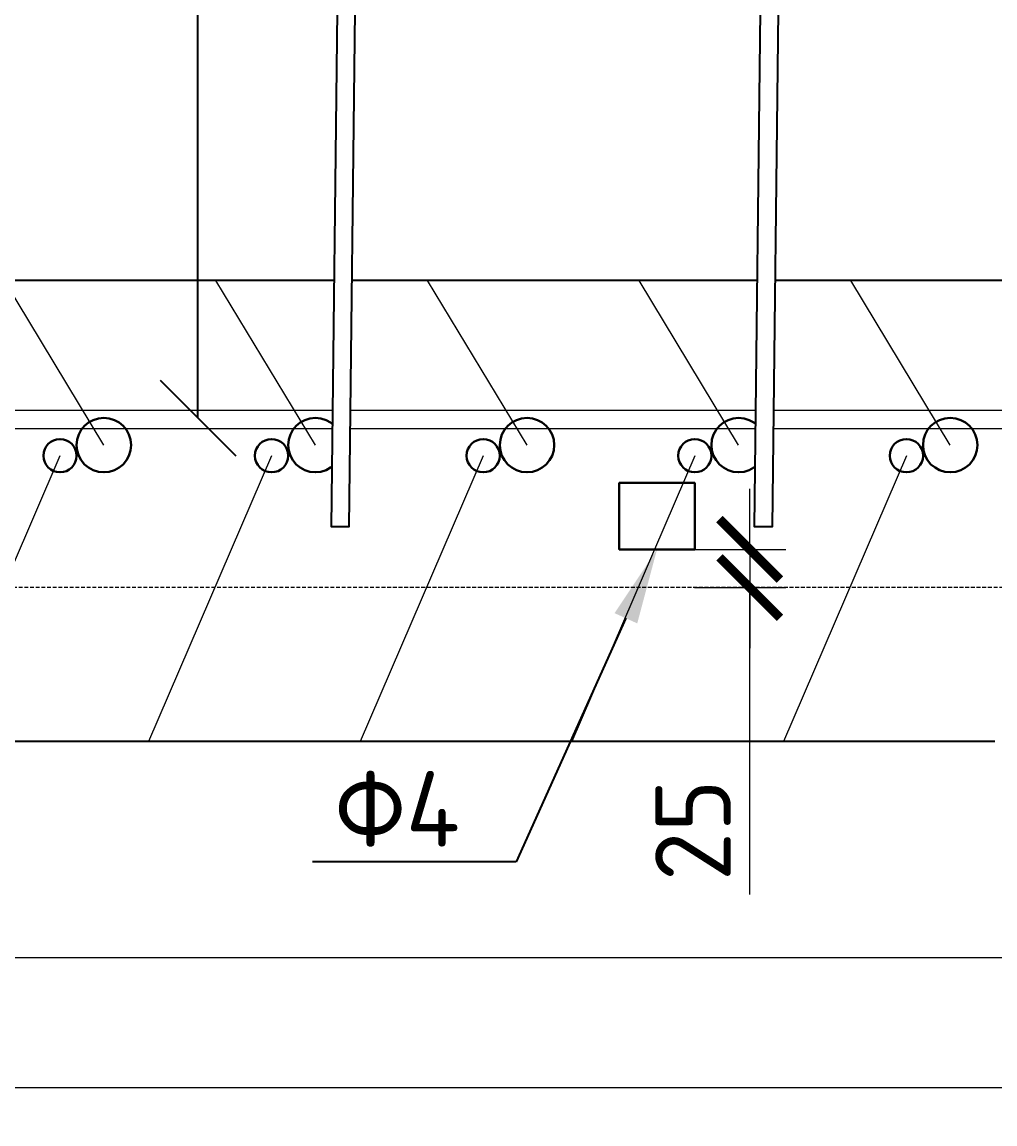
# Model space of a CAD drawing. Header units: millimetres. Extents: x -65574 to 111613, y -106550 to -50518.
# Drawn here: x 19927 to 20571, y -59299 to -58570 of the extents above; entities that cross this region are included whole.
import ezdxf
from ezdxf import colors
from ezdxf.entities.mleader import LeaderData, LeaderLine
from ezdxf.math import Vec2, Vec3

# ---------------------------------------------------------------- set-up
doc = ezdxf.new("R2010")
doc.units = ezdxf.units.MM
doc.linetypes.add('невидимая', pattern=[0.375, 0.25, -0.125])
doc.layers.get('Defpoints').update_dxf_attribs({"color": 6})
doc.styles.add('GOST-2.304_Type-B', font='GOST Common.ttf')
doc.dimstyles.new('УРСТ', dxfattribs={"dimtxt": 2.5, "dimasz": 2, "dimexe": 1.2, "dimexo": 1.5, "dimtad": 1, "dimdec": 0, "dimrnd": 1, "dimtxsty": 'GOST-2.304_Type-B', "dimblk": 'ARCHTICK', "dimcen": 2, "dimdle": 2, "dimazin": 3, "dimtfac": 1, "dimtdec": 0, "dimtmove": 1, "dimatfit": 0, "dimldrblk": 'NONE', "dimlwd": 15, "dimlwe": 15, "dimarcsym": 0})

# ---------------------------------------------------------------- blocks, each defined once
blk = doc.blocks.new('_ArchTick')
at = {"color": 0, "linetype": 'ByBlock', "const_width": 0.15}
blk.add_lwpolyline([(-0.5, -0.5), (0.5, 0.5)], dxfattribs=at)
blk = doc.blocks.new('*D335')
at = {"color": 0, "lineweight": 15, "transparency": 16777216}
for p, q in [((20408.47, -58918.88), (20408.47, -58878.88)), ((20371.88, -58918.88), (20432.47, -58918.88)), ((20408.47, -58918.88), (20408.47, -58944.14)), ((20408.47, -58918.88), (20408.47, -58944.14)), ((20371.88, -58944.14), (20432.47, -58944.14)), ((20408.47, -58944.14), (20408.47, -58984.14)), ((20408.47, -59147.21), (20408.47, -58944.14))]:
    blk.add_line(p, q, dxfattribs=at)
at = {"layer": 'Defpoints', "color": 0, "lineweight": -2, "transparency": 16777216}
for p in [(20371.88, -58918.88), (20371.88, -58944.14), (20408.47, -58944.14)]:
    blk.add_point(p, dxfattribs=at)
at = {"color": 0, "lineweight": 15, "transparency": 16777216, "xscale": 40, "yscale": 40, "zscale": 40}
for p, rotation in [((20408.47, -58918.88), 270), ((20408.47, -58944.14), 90)]:
    blk.add_blockref('_ArchTick', p, dxfattribs=dict(at, rotation=rotation))
at = {"color": 0, "lineweight": 15, "transparency": 16777216, "insert": (20370.97, -59104.71), "char_height": 50, "attachment_point": 5, "rotation": 90, "style": 'GOST-2.304_Type-B'}
blk.add_mtext('\\A1;25', dxfattribs=at)
blk = doc.blocks.new('_None')
blk = doc.blocks.new('*D355')
at = {"color": 0, "lineweight": 15, "ltscale": 100, "transparency": 16777216}
for p, q in [((18832.15, -58886.88), (18832.15, -59212.98)), ((20652.15, -58886.88), (20652.15, -59212.98)), ((18792.15, -59188.98), (20692.15, -59188.98))]:
    blk.add_line(p, q, dxfattribs=at)
at = {"layer": 'Defpoints', "color": 0, "lineweight": -2, "ltscale": 100, "transparency": 16777216}
for p in [(18832.15, -58856.88), (20652.15, -58856.88), (20652.15, -59188.98)]:
    blk.add_point(p, dxfattribs=at)
at = {"color": 0, "lineweight": 15, "ltscale": 100, "transparency": 16777216, "xscale": 40, "yscale": 40, "zscale": 40, "rotation": 180}
blk.add_blockref('_ArchTick', (18832.15, -59188.98), dxfattribs=at)
at = {"color": 0, "lineweight": 15, "ltscale": 100, "transparency": 16777216, "xscale": 40, "yscale": 40, "zscale": 40}
blk.add_blockref('_ArchTick', (20652.15, -59188.98), dxfattribs=at)
at = {"color": 0, "lineweight": 15, "ltscale": 100, "transparency": 16777216, "insert": (19742.15, -59151.48), "char_height": 50, "attachment_point": 5, "style": 'GOST-2.304_Type-B'}
blk.add_mtext('\\A1;13х140=1820', dxfattribs=at)
blk = doc.blocks.new('_Oblique')
at = {"color": 0, "linetype": 'ByBlock', "lineweight": -2}
blk.add_line((-0.5, -0.5), (0.5, 0.5), dxfattribs=at)
blk = doc.blocks.new('*D437')
at = {"color": 0, "lineweight": 15, "transparency": 16777216}
for p, q in [((18811.15, -58974.14), (18811.15, -59299.03)), ((20711.15, -58974.14), (20711.15, -59299.03)), ((20751.15, -59275.03), (18771.15, -59275.03))]:
    blk.add_line(p, q, dxfattribs=at)
at = {"layer": 'Defpoints', "color": 0, "lineweight": -2, "transparency": 16777216}
for p in [(18811.15, -58944.14), (20711.15, -58944.14), (18811.15, -59275.03)]:
    blk.add_point(p, dxfattribs=at)
at = {"color": 0, "lineweight": 15, "transparency": 16777216, "xscale": 40, "yscale": 40, "zscale": 40, "rotation": 180}
blk.add_blockref('_ArchTick', (18811.15, -59275.03), dxfattribs=at)
at = {"color": 0, "lineweight": 15, "transparency": 16777216, "xscale": 40, "yscale": 40, "zscale": 40}
blk.add_blockref('_ArchTick', (20711.15, -59275.03), dxfattribs=at)
at = {"color": 0, "lineweight": 15, "transparency": 16777216, "insert": (19761.15, -59237.53), "char_height": 50, "attachment_point": 5, "style": 'GOST-2.304_Type-B'}
blk.add_mtext('\\A1;1900', dxfattribs=at)
blk = doc.blocks.new('*U252')
at = {"color": 7, "lineweight": 30}
blk.add_circle((0, -2), 11, dxfattribs=at)
blk = doc.blocks.new('*U253')
at = {"color": 0, "linetype": 'ByBlock', "lineweight": -2, "transparency": 16777216}
for p in [(1120, 0), (1260, 0), (1400, 0), (1540, 0), (1680, 0)]:
    blk.add_blockref('*U252', p, dxfattribs=at)
blk = doc.blocks.new('*U274')
at = {"linetype": 'ByBlock', "lineweight": 15, "ltscale": 100}
blk.add_lwpolyline([(26.19, -93.6), (-55.19, 95.6)], dxfattribs=at)
blk = doc.blocks.new('*U275')
at = {"color": 0, "linetype": 'ByBlock', "lineweight": -2, "transparency": 16777216}
for p in [(1120, 0), (1260, 0), (1400, 0), (1540, 0), (1680, 0)]:
    blk.add_blockref('*U274', p, dxfattribs=at)
blk = doc.blocks.new('*U283')
at = {"linetype": 'ByBlock', "lineweight": 15, "ltscale": 100}
blk.add_lwpolyline([(32.9, -52), (-32.91, 57)], dxfattribs=at)
blk = doc.blocks.new('*U284')
at = {"color": 0, "linetype": 'ByBlock', "lineweight": -2, "transparency": 16777216}
for p in [(1120, 0), (1260, 0), (1400, 0), (1540, 0), (1680, 0)]:
    blk.add_blockref('*U283', p, dxfattribs=at)
blk = doc.blocks.new('*U281')
at = {"color": 7, "lineweight": 30}
blk.add_circle((0, 2), 18, dxfattribs=at)
blk = doc.blocks.new('*U282')
at = {"color": 0, "linetype": 'ByBlock', "lineweight": -2, "transparency": 16777216}
for p in [(1120, 0), (1260, 0), (1400, 0), (1540, 0), (1680, 0)]:
    blk.add_blockref('*U281', p, dxfattribs=at)

msp = doc.modelspace()

# ---------------------------------------------------------------- linework, layer by layer
at = {"linetype": 'невидимая', "lineweight": 15, "ltscale": 10}
msp.add_lwpolyline([(18811.15, -58944.14), (18811.15, -58144.14), (20711.15, -58144.14), (20711.15, -58944.14)], close=True, dxfattribs=at)
at = {"lineweight": 15}
msp.add_lwpolyline([(18811.15, -58826.88), (18811.15, -58838.88), (20711.15, -58838.88), (20711.15, -58826.88)], close=True, dxfattribs=at)
at = {"lineweight": 30, "ltscale": 100}
msp.add_lwpolyline([(20372.15, -58918.88), (20322.15, -58918.88), (20322.15, -58874.88), (20372.15, -58874.88)], close=True, dxfattribs=at)

# ---------------------------------------------------------------- block references
for name, p in [('*U284', (18828.25, -58797.88)), ('*U282', (18861.15, -58851.88)), ('*U253', (18832.15, -58854.88))]:
    msp.add_blockref(name, p)
at = {"xscale": -1, "rotation": 180}
msp.add_blockref('*U275', (18805.95, -58950.48), dxfattribs=at)

# ---------------------------------------------------------------- dimensions: what is measured, and where the dimension line sits
at = {"lineweight": 15, "ltscale": 100}
dim = msp.add_linear_dim(base=(20652.15, -59188.98), p1=(18832.15, -58856.88), p2=(20652.15, -58856.88), angle=0, text='13х140=<>', dimstyle='УРСТ', override={"dimscale": 0, "dimtxsty": 'GOST-2.304_Type-B'}, dxfattribs=at)
dim.commit()
dim.dimension.update_dxf_attribs({"geometry": '*D355', "text_midpoint": (19742.15, -59151.48)})
at = {"lineweight": 15}
dim = msp.add_linear_dim(base=(20408.47, -58944.14), p1=(20371.88, -58918.88), p2=(20371.88, -58944.14), angle=90, dimstyle='УРСТ', override={"dimscale": 0, "dimexo": 0, "dimtxsty": 'GOST-2.304_Type-B'}, dxfattribs=at)
dim.commit()
dim.dimension.update_dxf_attribs({"geometry": '*D335', "text_midpoint": (20422.33, -59104.71), "dimtype": 160})
dim = msp.add_linear_dim(base=(18811.15, -59275.03), p1=(20711.15, -58944.14), p2=(18811.15, -58944.14), angle=0, dimstyle='УРСТ', override={"dimscale": 0, "dimtxsty": 'GOST-2.304_Type-B'}, dxfattribs=at)
dim.commit()
dim.dimension.update_dxf_attribs({"geometry": '*D437', "text_midpoint": (19761.15, -59237.53)})

# ---------------------------------------------------------------- leaders
ml = msp.add_multileader_mtext('Standard', dxfattribs=at)
ml.set_content('9', color=256, style='GOST-2.304_Type-B')
ml.set_leader_properties()
ml.set_arrow_properties(name='OBLIQUE')
ml.build(insert=Vec2(0, 0))
ml.multileader.update_dxf_attribs({"text_left_attachment_type": 6, "text_right_attachment_type": 6, "dogleg_length": 2.5, "arrow_head_size": 50, "scale": 20})
ctx = ml.context
ctx.base_point, ctx.scale, ctx.char_height, ctx.arrow_head_size, ctx.plane_origin = Vec3(20060.29, -57900.92), 20, 50, 50, Vec3(20043.45, -57900.92)
ctx.left_attachment, ctx.right_attachment = 6, 6
notes = []
notes.append((ctx, [(0, (1, 1, 0), (20043.45, -57900.92), (1, 0), 16.85, [(1, [(20043.45, -58831.88), (20043.45, -58255.88)], 0, [])])]))
ctx.mtext.insert, ctx.mtext.flow_direction = Vec3(20062.29, -57840.92), 5
ml = msp.add_multileader_mtext('Standard', dxfattribs=at)
ml.set_content('4', color=256, style='GOST-2.304_Type-B')
ml.set_leader_properties()
ml.set_arrow_properties(name='NONE')
ml.build(insert=Vec2(0, 0))
ml.multileader.update_dxf_attribs({"text_right_attachment_type": 6, "dogleg_length": 2.5, "arrow_head_size": 50, "scale": 20})
ctx = ml.context
ctx.base_point, ctx.scale, ctx.char_height, ctx.arrow_head_size, ctx.plane_origin = Vec3(18694.36, -58705.88), 20, 50, 50, Vec3(18795.34, -58728.88)
ctx.right_attachment, ctx.text_align_type = 6, 2
notes.append((ctx, [(0, (1, 1, 0), (18795.34, -58740.88), (-1, 0), 71.98, [(0, [(20615.34, -58740.88)], 0, [])])]))
ctx.mtext.insert, ctx.mtext.alignment, ctx.mtext.flow_direction = Vec3(18721.36, -58680.88), 3, 5
at = {"lineweight": 15, "ltscale": 100}
ml = msp.add_multileader_mtext('Standard', dxfattribs=at)
ml.set_content('Ф4', color=256, style='GOST-2.304_Type-B')
ml.set_leader_properties()
ml.build(insert=Vec2(0, 0))
ml.multileader.update_dxf_attribs({"text_left_attachment_type": 6, "text_right_attachment_type": 6, "dogleg_length": 1, "arrow_head_size": 50, "scale": 20})
ctx = ml.context
ctx.base_point, ctx.scale, ctx.char_height, ctx.arrow_head_size, ctx.landing_gap_size, ctx.plane_origin = Vec3(18863.53, -59125.6), 20, 50, 50, 20, Vec3(19356.59, -58261.1)
ctx.left_attachment, ctx.right_attachment = 6, 6
notes.append((ctx, [(0, (1, 1, 0), (19003.53, -59125.6), (-1, 0), 20, [(0, [(19087.15, -58918.88)], 0, [])])]))
ctx.mtext.insert, ctx.mtext.width, ctx.mtext.flow_direction = Vec3(18883.53, -59065.6), 110, 5
ml = msp.add_multileader_mtext('Standard', dxfattribs=at)
ml.set_content('Ф4', color=256, style='GOST-2.304_Type-B')
ml.set_leader_properties()
ml.build(insert=Vec2(0, 0))
ml.multileader.update_dxf_attribs({"text_left_attachment_type": 6, "text_right_attachment_type": 6, "dogleg_length": 1, "arrow_head_size": 50, "scale": 20})
ctx = ml.context
ctx.base_point, ctx.scale, ctx.char_height, ctx.arrow_head_size, ctx.landing_gap_size, ctx.plane_origin = Vec3(20113.89, -59125.6), 20, 50, 50, 20, Vec3(20076.16, -58261.1)
ctx.left_attachment, ctx.right_attachment = 6, 6
notes.append((ctx, [(1, (1, 1, 0), (20253.89, -59125.6), (-1, 0), 20, [(0, [(20347.15, -58918.88)], 0, [])])]))
ctx.mtext.insert, ctx.mtext.flow_direction = Vec3(20133.89, -59065.6), 5
at = {"lineweight": 15}
ml = msp.add_multileader_mtext('Standard', dxfattribs=at)
ml.set_content('1', color=256, style='GOST-2.304_Type-B')
ml.set_leader_properties()
ml.set_arrow_properties(name='NONE')
ml.build(insert=Vec2(0, 0))
ml.multileader.update_dxf_attribs({"text_right_attachment_type": 6, "dogleg_length": 2.5, "arrow_head_size": 50, "scale": 20})
ctx = ml.context
ctx.base_point, ctx.scale, ctx.char_height, ctx.arrow_head_size, ctx.plane_origin = Vec3(18694.01, -59011.08), 20, 50, 50, Vec3(18750.76, -59046.08)
ctx.right_attachment, ctx.text_align_type = 6, 2
notes.append((ctx, [(0, (1, 1, 0), (18750.76, -59046.08), (-1, 0), 27.75, [(0, [(20570.76, -59046.08)], 0, [])])]))
ctx.mtext.insert, ctx.mtext.alignment, ctx.mtext.flow_direction = Vec3(18721.01, -58986.08), 3, 5
for ctx, leaders in notes:
    for number, flags, end, landing, length, lines in leaders:
        leader = LeaderData()
        leader.index, (leader.has_last_leader_line, leader.has_dogleg_vector, leader.attachment_direction) = number, flags
        leader.last_leader_point, leader.dogleg_vector, leader.dogleg_length = Vec3(end), Vec3(landing), length
        for number, points, colour, breaks in lines:
            line = LeaderLine()
            line.index, line.vertices, line.color, line.breaks = number, Vec3.list(points), colors.encode_raw_color(colour), breaks
            leader.lines.append(line)
        ctx.leaders.append(leader)

# ---------------------------------------------------------------- next in the draw order: wipeouts: each hides what was drawn before it
at = {"color": 0}
for points in [[(20139.87, -58183.66), (20151.87, -58183.66), (20143.54, -58903.8), (20131.53, -58903.8)], [(20419.87, -58183.66), (20431.87, -58183.66), (20423.54, -58903.8), (20411.53, -58903.8)]]:
    msp.add_wipeout(points, dxfattribs=at)

# ---------------------------------------------------------------- next in the draw order: linework, layer by layer
at = {"color": 0, "lineweight": -2}
for points in [[(20139.87, -58183.66), (20131.53, -58903.8), (20143.54, -58903.8), (20151.87, -58183.66)], [(20419.87, -58183.66), (20411.53, -58903.8), (20423.54, -58903.8), (20431.87, -58183.66)]]:
    msp.add_lwpolyline(points, close=True, dxfattribs=at)

doc.saveas('drawing.dxf')
